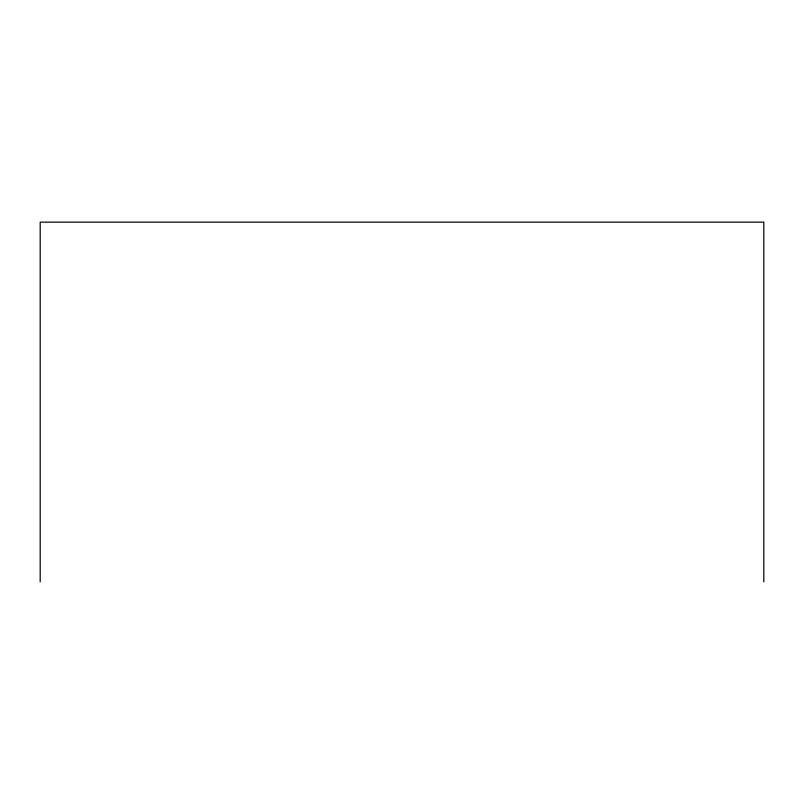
<?xml version="1.0" encoding="UTF-8"?>
<svg xmlns="http://www.w3.org/2000/svg" width="804" height="804" viewBox="0 0 804 804"><rect width="100%" height="100%" fill="white"/><g stroke="black" fill="none" stroke-linecap="round" stroke-linejoin="round"><path stroke-width="1.21" d="M763.8 581.845L763.8 222.155L40.2 222.155L40.2 581.845"/></g></svg>
